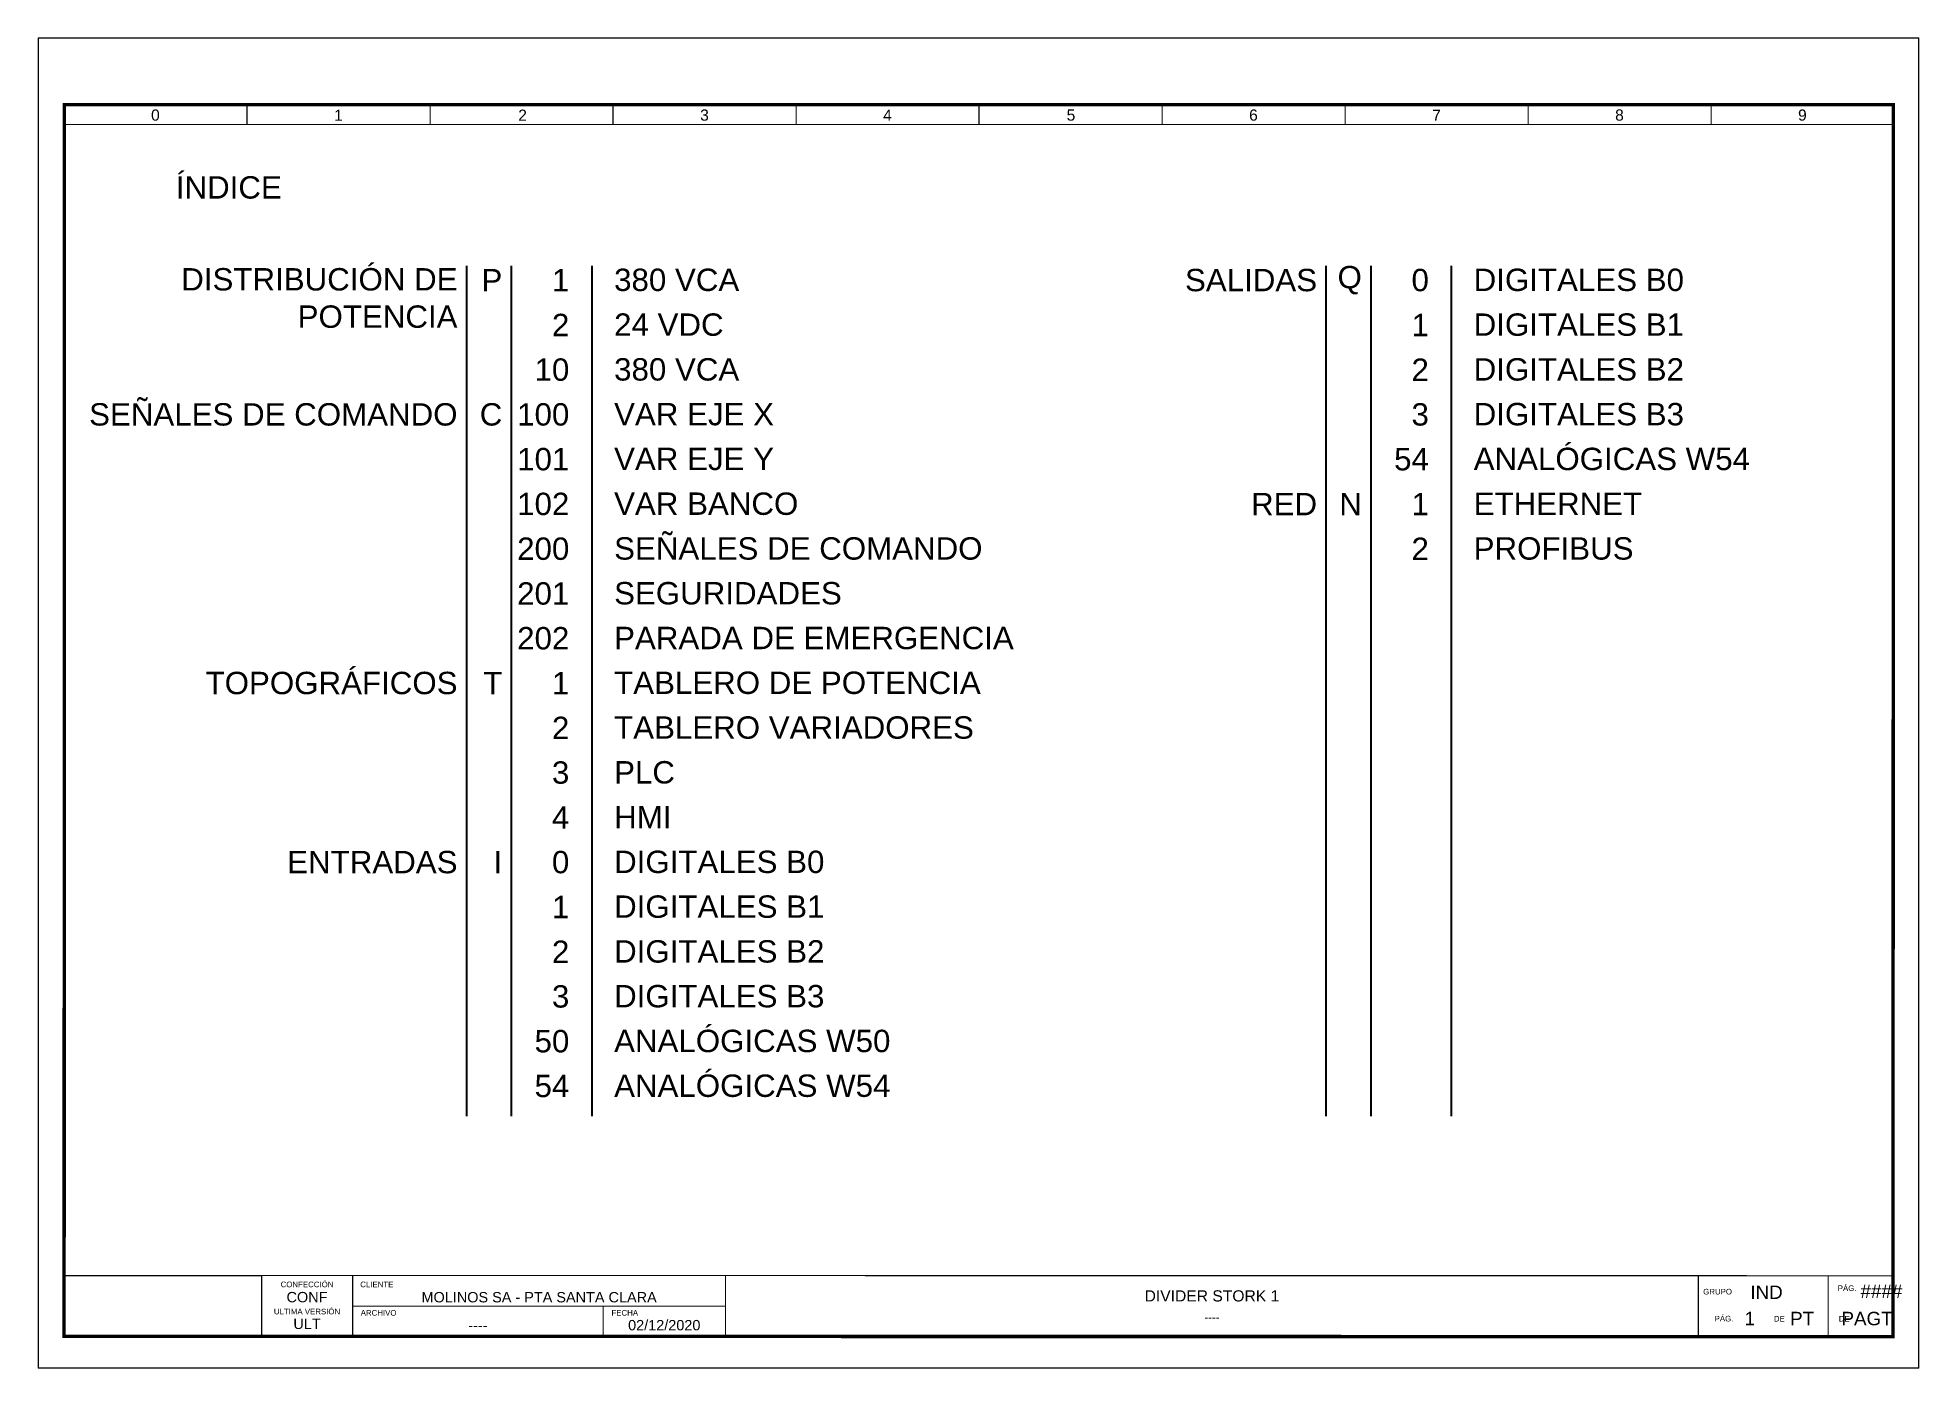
# Model space of a CAD drawing. Header units: millimetres. Extents: x 0 to 420, y 0 to 297.
import ezdxf
from ezdxf.enums import TextEntityAlignment as Align

# ---------------------------------------------------------------- set-up
doc = ezdxf.new("R2010")
doc.units = ezdxf.units.MM
doc.layers.add('eProC - L2', color=41, linetype='Continuous', lineweight=20)
doc.styles.get("Standard").update_dxf_attribs({"font": 'arial.ttf'})
picture_1 = doc.add_image_def('image1.jpg', size_in_pixel=(564, 174))

# ---------------------------------------------------------------- blocks, each defined once
blk = doc.blocks.new('eproc_rotulo_010')
at = {"layer": 'eProC - L2', "color": 0, "lineweight": 5, "const_width": 0.233}
for points in [[(0.12, 297.12), (420.12, 297.12), (420.12, 0.12), (0.12, 0.12), (0.12, 297.12)], [(5.9, 20.72), (414.37, 20.7)], [(49.98, 7.12), (49.98, 20.72)], [(70.35, 7.12), (70.35, 20.72)], [(153.64, 7.04), (153.64, 20.64)], [(70.35, 13.92), (153.64, 13.92)], [(126.3, 7.12), (126.3, 13.92)]]:
    blk.add_lwpolyline(points, dxfattribs=at)
at = {"layer": 'eProC - L2', "color": 0}
blk.add_lwpolyline([(420.12, 0.12), (420.12, 297.12), (0.12, 297.12), (0.12, 0.12), (420.12, 0.12)], dxfattribs=at)
at = {"layer": 'eProC - L2', "color": 0, "lineweight": 40, "const_width": 0.75}
blk.add_lwpolyline([(5.92, 7.13), (414.37, 7.11), (414.4, 282.24), (5.95, 282.27)], close=True, dxfattribs=at)
at = {"layer": 'eProC - L2', "color": 0, "lineweight": 5, "const_width": 0.233}
for points in [[(46.8, 277.83), (5.9, 277.83), (5.9, 282.27), (46.8, 282.27)], [(87.64, 277.83), (46.75, 277.83), (46.75, 282.27), (87.64, 282.27)], [(128.54, 277.83), (87.64, 277.83), (87.64, 282.26), (128.54, 282.26)], [(169.38, 277.83), (128.49, 277.83), (128.49, 282.26), (169.38, 282.26)], [(210.28, 277.82), (169.38, 277.82), (169.38, 282.26), (210.28, 282.26)], [(251.12, 277.82), (210.23, 277.82), (210.23, 282.26), (251.12, 282.26)], [(292.02, 277.82), (251.12, 277.82), (251.12, 282.25), (292.02, 282.25)], [(332.86, 277.82), (291.97, 277.82), (291.97, 282.25), (332.86, 282.25)], [(373.76, 277.83), (332.86, 277.83), (332.86, 282.27), (373.76, 282.27)], [(414.6, 277.83), (373.71, 277.83), (373.71, 282.27), (414.6, 282.27)]]:
    blk.add_lwpolyline(points, close=True, dxfattribs=at)
at = {"layer": 'eProC - L2', "color": 0, "lineweight": 0, "const_width": 0.233}
for points in [[(370.87, 7.1), (370.87, 20.7)], [(399.87, 7.1), (399.87, 20.7)]]:
    blk.add_lwpolyline(points, dxfattribs=at)
at = {"layer": 'eProC - L2', "color": 0, "lineweight": 20, "char_height": 2.5, "attachment_point": 8}
for s, insert in [('{\\fArial|b0|i0|c0|p18;0}', (26.3, 278.65)), ('{\\fArial|b0|i0|c0|p18;1}', (67.19, 278.65)), ('{\\fArial|b0|i0|c0|p18;2}', (108.3, 278.65)), ('{\\fArial|b0|i0|c0|p18;3}', (148.93, 278.65)), ('{\\fArial|b0|i0|c0|p18;4}', (189.78, 278.65)), ('{\\fArial|b0|i0|c0|p18;5}', (230.77, 278.65)), ('{\\fArial|b0|i0|c0|p18;6}', (271.52, 278.65)), ('{\\fArial|b0|i0|c0|p18;7}', (312.41, 278.65)), ('{\\fArial|b0|i0|c0|p18;8}', (353.26, 278.65)), ('{\\fArial|b0|i0|c0|p18;9}', (394.11, 278.65))]:
    blk.add_mtext(s, dxfattribs=dict(at, insert=insert))
at = {"layer": 'eProC - L2', "color": 0, "char_height": 1.2552}
for s, insert, attachment_point in [('{\\fArial|b0|i0|c0|p18;CONFECCIÓN }', (60.16, 18.11), 8), ('{\\fArial|b0|i0|c0|p18;CLIENTE}', (72.05, 18.11), 7), ('{\\fArial|b0|i0|c0|p18;GRUPO}', (371.96, 16.49), 7), ('{\\fArial|b0|i0|c0|p18;PÁG.}', (402.01, 17.26), 7), ('{\\fArial|b0|i0|c0|p18;ULTIMA VERSIÓN}', (60.16, 12.05), 8), ('{\\fArial|b0|i0|c0|p18;ARCHIVO}', (72.15, 11.76), 7), ('{\\fArial|b0|i0|c0|p18;FECHA}', (128.15, 11.76), 7), ('{\\fArial|b0|i0|c0|p18;PÁG.}', (374.51, 10.46), 7), ('{\\fArial|b0|i0|c0|p18;DE}', (387.74, 10.46), 7), ('{\\fArial|b0|i0|c0|p18;DE}', (402.24, 10.46), 7)]:
    blk.add_mtext(s, dxfattribs=dict(at, insert=insert, attachment_point=attachment_point))
at = {"layer": 'eProC - L2', "color": 0}
for tag, height, p in [('CONF', 2.31, (60.16, 14.76)), ('CLIENTE', 2.31, (111.99, 14.74)), ('DESC_1', 2.5, (262.25, 14.94)), ('ULT', 2.31, (60.16, 8.79)), ('ARCH', 2.31, (98.32, 8.46)), ('FECHA', 2.31, (139.94, 8.5)), ('DESC__2', 1.8, (262.25, 10.51))]:
    blk.add_attdef(tag, text='', height=height, dxfattribs=at).set_placement(p, align=Align.CENTER)
for tag, p in [('GR', (386.11, 17)), ('PGRAL', (411.76, 17.25)), ('PG', (382.35, 11.13)), ('PT', (394.05, 11.13)), ('PAGT', (408.55, 11.13))]:
    blk.add_attdef(tag, text='', height=3, dxfattribs=at).set_placement(p, align=Align.MIDDLE_CENTER)
at = {"layer": 'eProC - L2', "color": 0, "flags": 9}
blk.add_attdef('WD_TB', (0.12, 0.12), '', height=2.5, dxfattribs=at)
at = {"layer": 'eProC - L2', "color": 0}
image = blk.add_image(picture_1, insert=(5.9, 7.12), size_in_units=(44.08, 13.6), dxfattribs=at)
image.dxf.flags = 7

msp = doc.modelspace()

# ---------------------------------------------------------------- linework, layer by layer
for p, q in [((95.74, 246.28), (95.74, 56.33)), ((105.74, 246.28), (105.74, 56.33)), ((123.74, 246.28), (123.74, 56.33)), ((287.7, 246.28), (287.7, 56.33)), ((297.7, 246.28), (297.7, 56.33)), ((315.7, 246.28), (315.7, 56.33))]:
    msp.add_line(p, q)

# ---------------------------------------------------------------- block references
at = {"layer": 'eProC - L2'}
msp.add_blockref('eproc_rotulo_010', (0, 0), dxfattribs=at).add_auto_attribs({'PAGT': 'PAGT', 'PGRAL': '####', 'PT': 'PT', 'CONF': 'CONF', 'ULT': 'ULT', 'ARCH': '----', 'GR': 'IND', 'PG': '1', 'DESC_1': 'DIVIDER STORK 1', 'DESC__2': '----', 'FECHA': '02/12/2020', 'CLIENTE': 'MOLINOS SA - PTA SANTA CLARA'})

# ---------------------------------------------------------------- texts
at = {"char_height": 5}
for s, width, heights, insert, attachment_point in [('ÍNDICE', 56.782, [0], (30.86, 266.28), 1), ('DISTRIBUCIÓN DE POTENCIA', 85.2284, [0], (93.77, 239.05), 6), ('P', 56.782, [0], (103.77, 243.05), 6), ('1', 56.782, [0], (118.74, 243.05), 6), ('380 VCA', 280.5107, [0], (128.74, 243.1), 4), ('SALIDAS', 56.782, [0], (285.73, 243.05), 6), ('Q', 56.782, [0], (295.73, 243.05), 6), ('0', 56.782, [0], (310.7, 243.05), 6), ('DIGITALES B0', 280.5107, [0], (320.7, 243.1), 4), ('2', 56.782, [0], (118.74, 233.05), 6), ('24 VDC', 280.5107, [0], (128.74, 233.1), 4), ('1', 56.782, [0], (310.7, 233.05), 6), ('DIGITALES B1', 280.5107, [0], (320.7, 233.1), 4), ('10', 56.782, [0], (118.74, 223.05), 6), ('380 VCA', 280.5107, [0], (128.74, 223.1), 4), ('2', 56.782, [0], (310.7, 223.05), 6), ('DIGITALES B2', 280.5107, [0], (320.7, 223.1), 4), ('SEÑALES DE COMANDO', 134.1253, [0], (93.77, 213.05), 6), ('C', 56.782, [0], (103.77, 213.05), 6), ('100', 56.782, [0], (118.74, 213.05), 6), ('VAR EJE X', 280.5107, [5.09], (128.74, 213.1), 4), ('3', 56.782, [0], (310.7, 213.05), 6), ('DIGITALES B3', 280.5107, [0], (320.7, 213.1), 4), ('ANALÓGICAS W54', 280.5107, [0], (320.7, 203.1), 4), ('101', 56.782, [0], (118.74, 203.05), 6), ('VAR EJE Y', 280.5107, [0], (128.74, 203.1), 4), ('54', 56.782, [0], (310.7, 203.05), 6), ('102', 56.782, [0], (118.74, 193.05), 6), ('VAR BANCO', 280.5107, [0], (128.74, 193.1), 4), ('RED', 56.782, [0], (285.73, 193.05), 6), ('N', 56.782, [0], (295.73, 193.05), 6), ('1', 56.782, [0], (310.7, 193.05), 6), ('ETHERNET', 280.5107, [0], (320.7, 193.1), 4), ('200', 56.782, [0], (118.74, 183.05), 6), ('SEÑALES DE COMANDO ', 280.5107, [0], (128.74, 183.1), 4), ('2', 56.782, [0], (310.7, 183.05), 6), ('PROFIBUS', 280.5107, [0], (320.7, 183.1), 4), ('201', 56.782, [0], (118.74, 173.05), 6), ('SEGURIDADES', 280.5107, [0], (128.74, 173.1), 4), ('202', 56.782, [0], (118.74, 163.05), 6), ('PARADA DE EMERGENCIA ', 280.5107, [0], (128.74, 163.1), 4), ('TOPOGRÁFICOS', 99.3397, [0], (93.77, 153.05), 6), ('T', 56.782, [0], (103.77, 153.05), 6), ('1', 56.782, [0], (118.74, 153.05), 6), ('TABLERO DE POTENCIA', 280.5107, [0], (128.74, 153.1), 4), ('2', 56.782, [0], (118.74, 143.05), 6), ('TABLERO VARIADORES', 280.5107, [0], (128.74, 143.1), 4), ('3', 56.782, [0], (118.74, 133.05), 6), ('PLC', 280.5107, [0], (128.74, 133.1), 4), ('4', 56.782, [0], (118.74, 123.05), 6), ('HMI', 280.5107, [0], (128.74, 123.1), 4), ('ENTRADAS', 56.782, [0], (93.77, 113.05), 6), ('I', 56.782, [0], (103.77, 113.05), 6), ('0', 56.782, [0], (118.74, 113.05), 6), ('DIGITALES B0', 280.5107, [0], (128.74, 113.1), 4), ('1', 56.782, [0], (118.74, 103.05), 6), ('DIGITALES B1', 280.5107, [0], (128.74, 103.1), 4), ('2', 56.782, [0], (118.74, 93.05), 6), ('DIGITALES B2', 280.5107, [0], (128.74, 93.1), 4), ('3', 56.782, [0], (118.74, 83.05), 6), ('DIGITALES B3', 280.5107, [0], (128.74, 83.1), 4), ('50', 56.782, [0], (118.74, 73.05), 6), ('ANALÓGICAS W50', 280.5107, [0], (128.74, 73.1), 4), ('54', 56.782, [0], (118.74, 63.05), 6), ('ANALÓGICAS W54', 280.5107, [0], (128.74, 63.1), 4)]:
    msp.add_mtext_dynamic_manual_height_columns(s, width=width, gutter_width=12.5, heights=heights, dxfattribs=dict(at, insert=insert, attachment_point=attachment_point))

doc.saveas('drawing.dxf')
